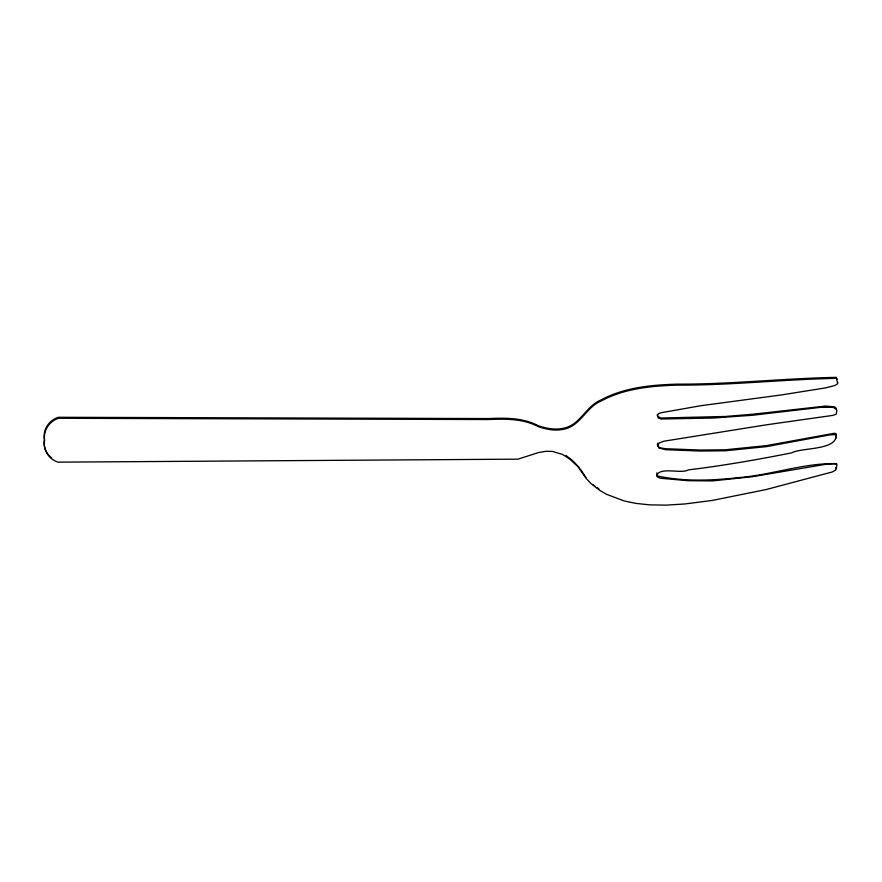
<?xml version="1.0" encoding="UTF-8"?>
<svg xmlns="http://www.w3.org/2000/svg" width="882" height="882" viewBox="0 0 882 882"><rect width="100%" height="100%" fill="white"/><g stroke="black" fill="none" stroke-linecap="round" stroke-linejoin="round"><path stroke-width="1.32" d="M657.597 445.895L659.019 443.106L663.837 441.209L766.645 424.782L832.939 415.378L836.257 414.176L836.831 410.582L836.059 408.134L834.46 406.811L825.629 406.062L752.324 414.264L725.379 416.469L660.938 418.013L657.575 416.403M656.925 472.807L657.178 476.831L660.265 478.231L688.335 480.712L712.48 480.899L752.148 476.743L825.475 464.362L834.063 463.822L835.982 464.108L836.974 465.266L835.838 469.919L832.332 471.947L766.226 489.521L712.347 500.425L684.862 503.964L666.097 505.132L649.769 504.857L635.867 503.39L624.158 500.965L606.474 494.273L600.08 490.557L591.205 483.799L586.133 478.408L577.942 466.699L569.805 459.103L562.562 454.45L552.352 451.397L545.815 451.33L538.604 452.521L517.999 459.158L58.113 462.157A20.264 19.658 -12.7 0 1 44.596 440.239A20.264 19.658 -12.7 0 1 58.609 418.277L487.878 419.545C505.397 418.906 522.828 418.388 538.77 426.844C546.487 429.302 554.767 431.1 562.848 429.38C580.29 426.745 585.714 407.319 601.105 401.023C624.379 388.433 651.434 385.897 677.442 385.136C730.539 385.357 783.602 379.392 836.511 378.345L837.073 379.172M656.792 475.365C660.32 466.479 681.191 474.229 688.412 469.874C723.064 465.696 757.484 459.654 791.716 452.852C801.176 447.372 837.999 450.614 836.026 434.55L829.808 434.881L766.502 446.623L725.39 450.779L700.407 451.033L665.778 449.71L658.876 448.012L657.377 444.903M837.514 382.744L837.679 382.038M657.476 415.852L658.336 413.768L661.015 412.754L700.705 405.731L781.353 394.949L825.971 387.826L834.945 385.434L837.735 383.736L836.279 377.353C783.381 378.4 730.318 384.365 677.222 384.144C651.214 384.905 624.158 387.441 600.885 400.031C585.494 406.326 580.069 425.763 562.628 428.387C554.546 430.107 546.267 428.31 538.549 425.852C522.596 417.395 505.177 417.914 487.658 418.564L58.388 417.285A20.264 19.658 -12.7 0 0 44.376 439.247A20.264 19.658 -12.7 0 0 51.608 457.901M835.618 468.926L836.092 467.383M657.388 444.33L657.818 443.194M835.717 438.619L836.29 434.925L835.805 433.558L834.317 433.271L766.282 445.642L725.158 449.787L700.176 450.041L665.546 448.718L660.089 447.847L657.752 446.016M597.004 487.559L598.9 488.904M565.891 455.498L572.418 460.426M592.913 484.416L594.832 486.015M573.168 461.132L579.088 467.394M836.29 409.116L832.917 407.319L820.381 407.374L752.544 415.257L712.888 418.057L661.158 419.005L658.259 418.057L657.255 414.86M656.958 475.839C682.889 481.737 711.52 480.646 738.179 477.658C771.077 475.155 803.855 462.83 836.599 463.623L836.742 464.274M580.4 469.136L585.913 477.416"/></g></svg>
